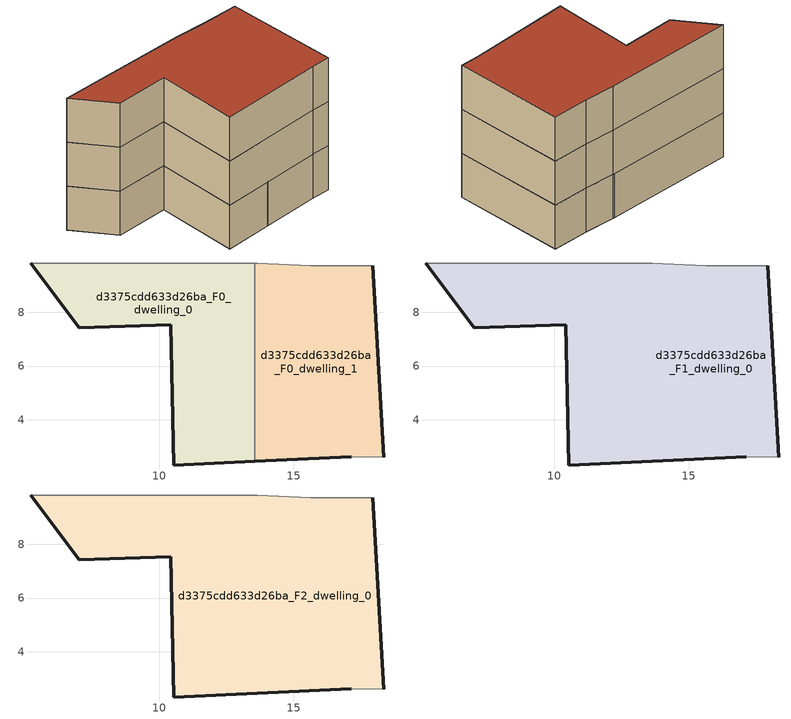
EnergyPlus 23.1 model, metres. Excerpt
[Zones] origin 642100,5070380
d3375cdd633d26ba_F0_dwelling_0
 floor ground (EU_floor_Construction): 13.55,2.46 13.55,9.83 5.23,9.83 7.04,7.43 10.44,7.53 10.54,2.33 z0
 wall outside (EU_wall_Construction): 13.55,2.46 10.54,2.33 10.44,7.53 7.04,7.43 5.23,9.83 z0:3
 wall adiabatic (EU_wall_Construction): 5.23,9.83 13.55,9.83 z0:3
 wall to d3375cdd633d26ba_F0_dwelling_1 (EU_wall_Construction): 13.55,9.83 13.55,2.46 z0:3
d3375cdd633d26ba_F0_dwelling_1
 floor ground (EU_floor_Construction): 18.34,2.62 17.94,9.73 15.64,9.73 13.64,9.83 13.55,9.83 13.55,2.46 17.14,2.62 z0
 wall outside (EU_wall_Construction): 17.14,2.62 13.55,2.46 / 17.94,9.73 18.34,2.62 z0:3
 wall adiabatic (EU_wall_Construction): 18.34,2.62 17.14,2.62 / 13.55,9.83 13.64,9.83 15.64,9.73 17.94,9.73 z0:3
d3375cdd633d26ba_F1_dwelling_0
 floor to d3375cdd633d26ba_F0_dwelling_0 (EU_floor_Construction): 13.55,2.46 13.55,9.83 5.23,9.83 7.03,7.43 10.44,7.53 10.54,2.33 z3
 floor to d3375cdd633d26ba_F0_dwelling_1 (EU_floor_Construction): 18.34,2.62 17.94,9.73 15.64,9.73 13.64,9.83 13.55,9.83 13.55,2.46 17.14,2.62 z3
 wall outside (EU_wall_Construction): 17.14,2.62 10.54,2.33 10.44,7.53 7.04,7.43 5.23,9.83 / 17.94,9.73 18.34,2.62 z3:6
 wall adiabatic (EU_wall_Construction): 18.34,2.62 17.14,2.62 / 5.23,9.83 13.64,9.83 15.64,9.73 17.94,9.73 z3:6
d3375cdd633d26ba_F2_dwelling_0
 floor to d3375cdd633d26ba_F1_dwelling_0 (EU_floor_Construction): 18.34,2.62 17.94,9.73 15.64,9.73 13.64,9.83 5.23,9.83 7.03,7.43 10.44,7.53 10.54,2.33 17.14,2.62 z6
 wall outside (EU_wall_Construction): 17.14,2.62 10.54,2.33 10.44,7.53 7.04,7.43 5.23,9.83 / 17.94,9.73 18.34,2.62 z6:9
 wall adiabatic (EU_wall_Construction): 18.34,2.62 17.14,2.62 / 5.23,9.83 13.64,9.83 15.64,9.73 17.94,9.73 z6:9
 roof outside (EU_roof_Construction): 17.94,9.73 18.34,2.62 17.14,2.62 10.54,2.33 10.44,7.53 7.04,7.43 5.23,9.83 13.64,9.83 15.64,9.73 z9
[Building]
EU S2 Campaign: North Axis=0; Terrain=City; Solar Distribution=FullExterior
[Site:Location]
Lyon-Bron: Latitude=45.75; Longitude=5; Time Zone=1; Elevation=198
[SizingPeriod:WeatherFileDays]
AnnualSizingPeriod: Begin Month=1; Begin Day of Month=1; End Month=12; End Day of Month=31; Day of Week for Start Day=Monday; Use Weather File Daylight Saving Period=No; Use Weather File Rain and Snow Indicators=No
[MATERIAL]
EU_InternalMass_Material: Roughness=MediumRough; Thickness=0.1; Conductivity=1; Density=1800; Specific Heat=900; Thermal Absorptance=0.9; Solar Absorptance=0.7; Visible Absorptance=0.7
[MATERIAL:NOMASS] Roughness=MediumRough; Thermal Absorptance=0.9; Solar Absorptance=0.7; Visible Absorptance=0.7
Name | Thermal Resistance
EU_wall_NoMass | 0.87146
EU_roof_NoMass | 0.842276
EU_floor_NoMass | 0.496999
[CONSTRUCTION]
EU_wall_Construction: EU_wall_NoMass
EU_roof_Construction: EU_roof_NoMass
EU_floor_Construction: EU_floor_NoMass
EU_InternalMass_Construction: EU_InternalMass_Material
[ZONE] Type=1; Multiplier=1; Ceiling Height=autocalculate; Floor Area=autocalculate; Part of Total Floor Area=Yes
Name | Volume
d3375cdd633d26ba_F0_dwelling_0 | 99.1326
d3375cdd633d26ba_F1_dwelling_0 | 198.274
d3375cdd633d26ba_F2_dwelling_0 | 198.275
d3375cdd633d26ba_F0_dwelling_1 | 99.1436
[INTERNALMASS] Construction=EU_InternalMass_Construction
Name | Zone or ZoneList | Surface Area
d3375cdd633d26ba_F0_dwelling_0_EU_InternalMass | d3375cdd633d26ba_F0_dwelling_0 | 33.0441
d3375cdd633d26ba_F0_dwelling_1_EU_InternalMass | d3375cdd633d26ba_F0_dwelling_1 | 33.0479
d3375cdd633d26ba_F1_dwelling_0_EU_InternalMass | d3375cdd633d26ba_F1_dwelling_0 | 66.0925
d3375cdd633d26ba_F2_dwelling_0_EU_InternalMass | d3375cdd633d26ba_F2_dwelling_0 | 66.0925
[OTHEREQUIPMENT] Fuel Type=Electricity; Design Level Calculation Method=Watts/Area; Power per Zone Floor Area=1; Fraction Latent=0; Fraction Radiant=0; Fraction Lost=0; Carbon Dioxide Generation Rate=0; EndUse Subcategory=EU_Step8_InternalGains
Name | Zone or ZoneList or Space or SpaceList | Schedule
EU_Step8_InternalGain_d3375cdd633d26ba_F0_dwelling_0_f000 | d3375cdd633d26ba_F0_dwelling_0 | EU_Step8_GainSchedule_d3375cdd633d26ba_F0_dwelling_0_f000
EU_Step8_InternalGain_d3375cdd633d26ba_F0_dwelling_1_f000 | d3375cdd633d26ba_F0_dwelling_1 | EU_Step8_GainSchedule_d3375cdd633d26ba_F0_dwelling_1_f000
EU_Step8_InternalGain_d3375cdd633d26ba_F1_dwelling_0_f000 | d3375cdd633d26ba_F1_dwelling_0 | EU_Step8_GainSchedule_d3375cdd633d26ba_F1_dwelling_0_f000
EU_Step8_InternalGain_d3375cdd633d26ba_F2_dwelling_0_f000 | d3375cdd633d26ba_F2_dwelling_0 | EU_Step8_GainSchedule_d3375cdd633d26ba_F2_dwelling_0_f000
[ZONEVENTILATION:DESIGNFLOWRATE] Schedule=EU_AlwaysOn; Design Flow Rate Calculation Method=AirChanges/Hour; Air Changes per Hour=0.425; Ventilation Type=Natural; Fan Pressure Rise=0; Fan Total Efficiency=1; Constant Term Coefficient=1; Temperature Term Coefficient=0; Velocity Term Coefficient=0; Velocity Squared Term Coefficient=0; Minimum Indoor Temperature=-100; Maximum Indoor Temperature=100; Delta Temperature=-100; Minimum Outdoor Temperature=-100; Maximum Outdoor Temperature=100; Maximum Wind Speed=40
Name | Zone or ZoneList or Space or SpaceList
EU_ConstantAir_d3375cdd633d26ba_F0_dwelling_0 | d3375cdd633d26ba_F0_dwelling_0
EU_ConstantAir_d3375cdd633d26ba_F0_dwelling_1 | d3375cdd633d26ba_F0_dwelling_1
EU_ConstantAir_d3375cdd633d26ba_F1_dwelling_0 | d3375cdd633d26ba_F1_dwelling_0
EU_ConstantAir_d3375cdd633d26ba_F2_dwelling_0 | d3375cdd633d26ba_F2_dwelling_0
[HVACTEMPLATE:THERMOSTAT] Constant Heating Setpoint=20; Constant Cooling Setpoint=50
EU_HeatOnly_d3375cdd633d26ba_F0_dwelling_0; EU_HeatOnly_d3375cdd633d26ba_F0_dwelling_1; EU_HeatOnly_d3375cdd633d26ba_F1_dwelling_0; EU_HeatOnly_d3375cdd633d26ba_F2_dwelling_0
[HVACTEMPLATE:ZONE:IDEALLOADSAIRSYSTEM] System Availability Schedule=EU_AlwaysOn; Maximum Heating Supply Air Temperature=50; Minimum Cooling Supply Air Temperature=13; Maximum Heating Supply Air Humidity Ratio=0.0156; Minimum Cooling Supply Air Humidity Ratio=0.0077; Heating Limit=NoLimit; Cooling Limit=NoLimit; Heating Availability Schedule=EU_AlwaysOn; Cooling Availability Schedule=EU_CoolingOff; Dehumidification Control Type=ConstantSensibleHeatRatio; Cooling Sensible Heat Ratio=0.7; Dehumidification Setpoint=60; Humidification Control Type=None; Humidification Setpoint=30; Outdoor Air Method=None; Outdoor Air Flow Rate per Person=0.00944; Outdoor Air Flow Rate per Zone Floor Area=0; Outdoor Air Flow Rate per Zone=0; Demand Controlled Ventilation Type=None; Outdoor Air Economizer Type=NoEconomizer; Heat Recovery Type=None; Sensible Heat Recovery Effectiveness=0.7; Latent Heat Recovery Effectiveness=0.65
Name | Template Thermostat
d3375cdd633d26ba_F0_dwelling_0 | EU_HeatOnly_d3375cdd633d26ba_F0_dwelling_0
d3375cdd633d26ba_F0_dwelling_1 | EU_HeatOnly_d3375cdd633d26ba_F0_dwelling_1
d3375cdd633d26ba_F1_dwelling_0 | EU_HeatOnly_d3375cdd633d26ba_F1_dwelling_0
d3375cdd633d26ba_F2_dwelling_0 | EU_HeatOnly_d3375cdd633d26ba_F2_dwelling_0
[SIZING:ZONE] Zone Cooling Design Supply Air Temperature Input Method=SupplyAirTemperature; Zone Cooling Design Supply Air Temperature=13; Zone Heating Design Supply Air Temperature Input Method=SupplyAirTemperature; Zone Heating Design Supply Air Temperature=50; Zone Cooling Design Supply Air Humidity Ratio=0.008; Zone Heating Design Supply Air Humidity Ratio=0.008; Cooling Design Air Flow Method=DesignDay; Cooling Design Air Flow Rate=0; Cooling Minimum Air Flow per Zone Floor Area=0.000762; Cooling Minimum Air Flow=0; Cooling Minimum Air Flow Fraction=0.2; Heating Design Air Flow Method=DesignDay; Heating Design Air Flow Rate=0; Heating Maximum Air Flow per Zone Floor Area=0.002032; Heating Maximum Air Flow=0.141576; Heating Maximum Air Flow Fraction=0.3; Account for Dedicated Outdoor Air System=No; Dedicated Outdoor Air System Control Strategy=NeutralSupplyAir; Dedicated Outdoor Air Low Setpoint Temperature for Design=autosize; Dedicated Outdoor Air High Setpoint Temperature for Design=autosize; Zone Load Sizing Method=Sensible Load Only No Latent Load; Zone Latent Cooling Design Supply Air Humidity Ratio Input Method=HumidityRatioDifference; Zone Cooling Design Supply Air Humidity Ratio Difference=0.005; Zone Latent Heating Design Supply Air Humidity Ratio Input Method=HumidityRatioDifference; Zone Humidification Design Supply Air Humidity Ratio Difference=0.005
d3375cdd633d26ba_F0_dwelling_0; d3375cdd633d26ba_F0_dwelling_1; d3375cdd633d26ba_F1_dwelling_0; d3375cdd633d26ba_F2_dwelling_0
[SCHEDULE:CONSTANT]
Name | Hourly Value
EU_AlwaysOn | 1
EU_CoolingOff | 0
[SCHEDULE:FILE] Column Number=1; Rows to Skip at Top=0; Number of Hours of Data=8760; Column Separator=Comma; Interpolate to Timestep=No; Minutes per Item=60; Adjust Schedule for Daylight Savings=Yes
Name | File
EU_Step8_GainSchedule_d3375cdd633d26ba_F0_dwelling_0_f000 | ../../schedules/d3375cdd633d26ba/d3375cdd633d26ba_F0_dwelling_0_f000_gain.csv
EU_Step8_GainSchedule_d3375cdd633d26ba_F0_dwelling_1_f000 | ../../schedules/d3375cdd633d26ba/d3375cdd633d26ba_F0_dwelling_1_f000_gain.csv
EU_Step8_GainSchedule_d3375cdd633d26ba_F1_dwelling_0_f000 | ../../schedules/d3375cdd633d26ba/d3375cdd633d26ba_F1_dwelling_0_f000_gain.csv
EU_Step8_GainSchedule_d3375cdd633d26ba_F2_dwelling_0_f000 | ../../schedules/d3375cdd633d26ba/d3375cdd633d26ba_F2_dwelling_0_f000_gain.csv
